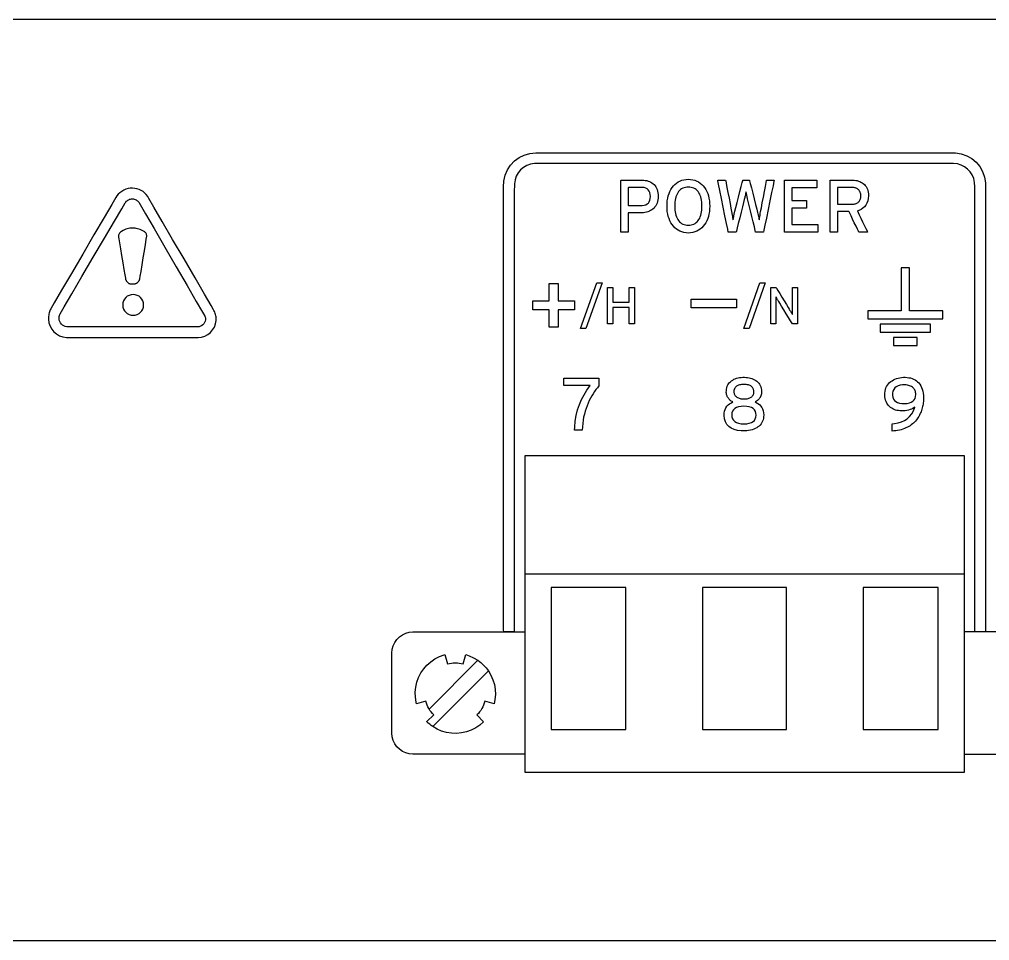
# Model space of a CAD drawing. Header units: inches. Extents: x 3.2 to 20.7, y 8 to 10.
# Drawn here: x 17.896 to 19.708, y 8.302 to 10.022 of the extents above; entities that cross this region are included whole.
import ezdxf

# ---------------------------------------------------------------- set-up
doc = ezdxf.new("R2010")
doc.units = ezdxf.units.IN
doc.header["$MEASUREMENT"] = 0

msp = doc.modelspace()

# ---------------------------------------------------------------- linework, layer by layer
for points in [[(3.2251, 10.0222), (3.2251, 8.3022), (20.675, 8.3022), (20.675, 10.0222), (3.2251, 10.0222)], [(19.3245, 9.625), (19.3245, 9.7221), (19.3851, 9.7221), (19.3851, 9.708), (19.3386, 9.708), (19.3386, 9.6839), (19.3656, 9.6839), (19.3656, 9.6698), (19.3386, 9.6698), (19.3386, 9.6391), (19.3872, 9.6391), (19.3872, 9.625), (19.3245, 9.625)], [(19.5578, 9.4783), (19.5578, 9.5583), (19.5428, 9.5583), (19.5428, 9.4783), (19.4805, 9.4783), (19.4805, 9.4633), (19.5428, 9.4633), (19.5578, 9.4633), (19.6201, 9.4633), (19.6201, 9.4783), (19.5578, 9.4783)], [(18.9018, 9.48), (18.9018, 9.4475), (18.8852, 9.4475), (18.8852, 9.48), (18.8546, 9.48), (18.8546, 9.4966), (18.8852, 9.4966), (18.8852, 9.529), (18.9018, 9.529), (18.9018, 9.4966), (18.9325, 9.4966), (18.9325, 9.48), (18.9018, 9.48)], [(18.9538, 9.4451), (18.9438, 9.4451), (18.9741, 9.5306), (18.9841, 9.5306), (18.9538, 9.4451)], [(19.0344, 9.4538), (19.0344, 9.4843), (19.004, 9.4843), (19.004, 9.4538), (18.9942, 9.4538), (18.9942, 9.5218), (19.004, 9.5218), (19.004, 9.4943), (19.0344, 9.4943), (19.0344, 9.5218), (19.0443, 9.5218), (19.0443, 9.4538), (19.0344, 9.4538)], [(19.2585, 9.4451), (19.2485, 9.4451), (19.2787, 9.5306), (19.2887, 9.5306), (19.2585, 9.4451)], [(19.1502, 9.484), (19.1502, 9.4999), (19.2352, 9.4999), (19.2352, 9.484), (19.1502, 9.484)], [(19.5034, 9.4382), (19.5972, 9.4382), (19.5972, 9.4532), (19.5034, 9.4532), (19.5034, 9.4382)], [(19.5284, 9.4133), (19.5723, 9.4133), (19.5723, 9.4283), (19.5284, 9.4283), (19.5284, 9.4133)], [(19.6606, 9.2075), (18.8394, 9.2075), (18.8394, 8.617), (19.6606, 8.617), (19.6606, 9.2075)], [(18.8394, 8.987), (19.6606, 8.987)], [(18.8394, 8.987), (19.6606, 8.987)], [(18.8886, 8.9615), (18.8886, 8.6964), (19.0282, 8.6964), (19.0282, 8.9615), (18.8886, 8.9615)], [(19.1717, 8.9615), (19.1717, 8.6964), (19.3282, 8.6964), (19.3282, 8.9615), (19.1717, 8.9615)], [(19.4717, 8.9615), (19.4717, 8.6964), (19.6114, 8.6964), (19.6114, 8.9615), (19.4717, 8.9615)], [(18.8394, 8.6502), (18.6307, 8.6502), (18.6238, 8.6508), (18.6172, 8.6526), (18.611, 8.6555), (18.6054, 8.6595), (18.6005, 8.6643), (18.5966, 8.6699), (18.5937, 8.6761), (18.5919, 8.6828), (18.5913, 8.6896), (18.5913, 8.8392), (18.5919, 8.8461), (18.5937, 8.8527), (18.5966, 8.8589), (18.6005, 8.8645), (18.6054, 8.8694), (18.611, 8.8733), (18.6172, 8.8762), (18.6238, 8.878), (18.6307, 8.8786), (18.8394, 8.8786)], [(19.6606, 8.6502), (19.8693, 8.6502), (19.8761, 8.6508), (19.8827, 8.6526), (19.889, 8.6555), (19.8946, 8.6595), (19.8994, 8.6643), (19.9034, 8.6699), (19.9063, 8.6761), (19.9081, 8.6828), (19.9087, 8.6896), (19.9087, 8.8392), (19.9081, 8.8461), (19.9063, 8.8527), (19.9034, 8.8589), (19.8994, 8.8645), (19.8946, 8.8694), (19.889, 8.8733), (19.8827, 8.8762), (19.8761, 8.878), (19.8693, 8.8786), (19.6606, 8.8786)], [(18.7716, 8.8061), (18.7764, 8.798), (18.7801, 8.7894), (18.7828, 8.7803), (18.7843, 8.771), (18.7846, 8.7616), (18.7837, 8.7522), (18.7821, 8.7445), (18.765, 8.7491), (18.7639, 8.7455), (18.7626, 8.742), (18.761, 8.7386), (18.7593, 8.7353), (18.7573, 8.7321), (18.7551, 8.7291), (18.7528, 8.7262), (18.7502, 8.7235), (18.7627, 8.7109), (18.7557, 8.7047), (18.7479, 8.6994), (18.7395, 8.6951), (18.7306, 8.692), (18.7214, 8.6899), (18.712, 8.6891), (18.7026, 8.6894), (18.6933, 8.6909), (18.6843, 8.6935), (18.6757, 8.6973), (18.6676, 8.7021), (18.6648, 8.7041), (18.662, 8.7063), (18.6594, 8.7085), (18.6569, 8.7109), (18.6569, 8.711), (18.6694, 8.7235), (18.6669, 8.7262), (18.6645, 8.7291), (18.6624, 8.7321), (18.6604, 8.7353), (18.6586, 8.7386), (18.6571, 8.742), (18.6558, 8.7455), (18.6547, 8.749), (18.6376, 8.7445), (18.6369, 8.7473), (18.6354, 8.7566), (18.635, 8.766), (18.6359, 8.7754), (18.638, 8.7846), (18.6412, 8.7935), (18.6454, 8.8019), (18.6507, 8.8097), (18.6569, 8.8167), (18.664, 8.823), (18.6718, 8.8282), (18.6802, 8.8325), (18.689, 8.8357), (18.6905, 8.8361), (18.6951, 8.819), (18.6987, 8.8198), (18.7024, 8.8204), (18.7061, 8.8208), (18.7098, 8.8209), (18.7136, 8.8208), (18.7173, 8.8204), (18.721, 8.8198), (18.7246, 8.819), (18.7292, 8.8361), (18.7354, 8.8341), (18.744, 8.8304), (18.7521, 8.8256), (18.7549, 8.8235), (18.7576, 8.8214), (18.7602, 8.8191), (18.7627, 8.8167), (18.7651, 8.8142), (18.7674, 8.8116), (18.7695, 8.8089), (18.7716, 8.8061)], [(18.6609, 8.7344), (18.7521, 8.8256)], [(18.7716, 8.8061), (18.6676, 8.7021)]]:
    msp.add_lwpolyline(points)
for points in [[(19.7, 8.8786), (19.6993, 8.8786), (19.6973, 8.8786), (19.6945, 8.8786), (19.6912, 8.8786), (19.6877, 8.8786), (19.6846, 8.8786), (19.682, 8.8786), (19.6804, 8.8786), (19.68, 8.8822), (19.68, 8.9318), (19.68, 9.0275), (19.68, 9.154), (19.68, 9.2958), (19.68, 9.4377), (19.68, 9.5641), (19.68, 9.6599), (19.68, 9.7094), (19.6797, 9.718), (19.6781, 9.7252), (19.6753, 9.7318), (19.6715, 9.7378), (19.6666, 9.7429), (19.6609, 9.7471), (19.6545, 9.7503), (19.6475, 9.7523), (19.64, 9.753), (19.6113, 9.753), (19.5346, 9.753), (19.4244, 9.753), (19.295, 9.753), (19.1608, 9.753), (19.0361, 9.753), (18.9355, 9.753), (18.8732, 9.753), (18.8575, 9.7529), (18.8502, 9.7518), (18.8434, 9.7494), (18.8372, 9.7458), (18.8318, 9.7413), (18.8272, 9.7359), (18.8237, 9.7297), (18.8213, 9.7229), (18.8201, 9.7155), (18.82, 9.699), (18.82, 9.6323), (18.82, 9.5246), (18.82, 9.3913), (18.82, 9.2478), (18.82, 9.1093), (18.82, 8.9914), (18.82, 8.9094), (18.82, 8.8786), (18.8193, 8.8786), (18.8173, 8.8786), (18.8145, 8.8786), (18.8112, 8.8786), (18.8078, 8.8786), (18.8046, 8.8786), (18.802, 8.8786), (18.8004, 8.8786), (18.8, 8.8822), (18.8, 8.9318), (18.8, 9.0275), (18.8, 9.154), (18.8, 9.2958), (18.8, 9.4377), (18.8, 9.5641), (18.8, 9.6599), (18.8, 9.7094), (18.8005, 9.7205), (18.8029, 9.7313), (18.8071, 9.7412), (18.8129, 9.7501), (18.8202, 9.7579), (18.8288, 9.7642), (18.8384, 9.769), (18.8489, 9.772), (18.8601, 9.773), (18.8888, 9.773), (18.9655, 9.773), (19.0757, 9.773), (19.2051, 9.773), (19.3393, 9.773), (19.4639, 9.773), (19.5646, 9.773), (19.6269, 9.773), (19.6438, 9.7729), (19.6548, 9.7712), (19.665, 9.7676), (19.6743, 9.7623), (19.6824, 9.7554), (19.6893, 9.7473), (19.6946, 9.738), (19.6982, 9.7278), (19.6999, 9.7168), (19.7, 9.699), (19.7, 9.6323), (19.7, 9.5246), (19.7, 9.3913), (19.7, 9.2478), (19.7, 9.1093), (19.7, 8.9914), (19.7, 8.9094)], [(19.0886, 9.6917), (19.0885, 9.6883), (19.0881, 9.6851), (19.0875, 9.6821), (19.0866, 9.6793), (19.0856, 9.6767), (19.0843, 9.6743), (19.0827, 9.672), (19.081, 9.67), (19.079, 9.6682), (19.0769, 9.6666), (19.0746, 9.6652), (19.0722, 9.664), (19.0696, 9.663), (19.0669, 9.6622), (19.064, 9.6617), (19.061, 9.6613), (19.0578, 9.6612), (19.0567, 9.6612), (19.0544, 9.6612), (19.0509, 9.6612), (19.0468, 9.6612), (19.0425, 9.6612), (19.0385, 9.6612), (19.0352, 9.6612), (19.0332, 9.6612), (19.0328, 9.661), (19.0328, 9.6588), (19.0328, 9.6546), (19.0328, 9.649), (19.0328, 9.6427), (19.0328, 9.6365), (19.0328, 9.631), (19.0328, 9.627), (19.0328, 9.625), (19.0325, 9.625), (19.0313, 9.625), (19.0294, 9.625), (19.0271, 9.625), (19.0247, 9.625), (19.0224, 9.625), (19.0205, 9.625), (19.0193, 9.625), (19.019, 9.6252), (19.019, 9.6303), (19.019, 9.6412), (19.019, 9.6559), (19.019, 9.6726), (19.019, 9.6894), (19.019, 9.7044), (19.019, 9.7158), (19.019, 9.7217), (19.0197, 9.7221), (19.0229, 9.7221), (19.0281, 9.7221), (19.0345, 9.7221), (19.0413, 9.7221), (19.0479, 9.7221), (19.0534, 9.7221), (19.0572, 9.7221), (19.0587, 9.7221), (19.0617, 9.722), (19.0646, 9.7217), (19.0674, 9.7212), (19.07, 9.7204), (19.0725, 9.7195), (19.0748, 9.7183), (19.0771, 9.717), (19.0791, 9.7154), (19.0811, 9.7137), (19.0828, 9.7116), (19.0843, 9.7094), (19.0856, 9.707), (19.0867, 9.7044), (19.0875, 9.7015), (19.0881, 9.6985), (19.0885, 9.6952)], [(19.1849, 9.6736), (19.1847, 9.6684), (19.1843, 9.6635), (19.1835, 9.6588), (19.1825, 9.6544), (19.1812, 9.6502), (19.1796, 9.6463), (19.1777, 9.6426), (19.1755, 9.6392), (19.173, 9.636), (19.1702, 9.6331), (19.1673, 9.6306), (19.1641, 9.6285), (19.1607, 9.6267), (19.1571, 9.6253), (19.1533, 9.6243), (19.1492, 9.6237), (19.145, 9.6234), (19.1407, 9.6237), (19.1367, 9.6243), (19.1329, 9.6253), (19.1294, 9.6267), (19.126, 9.6285), (19.1229, 9.6306), (19.12, 9.6331), (19.1173, 9.636), (19.1148, 9.6392), (19.1126, 9.6426), (19.1107, 9.6463), (19.109, 9.6502), (19.1076, 9.6544), (19.1066, 9.6588), (19.1058, 9.6635), (19.1053, 9.6684), (19.1052, 9.6736), (19.1053, 9.6788), (19.1058, 9.6837), (19.1066, 9.6884), (19.1076, 9.6928), (19.109, 9.697), (19.1107, 9.701), (19.1126, 9.7047), (19.1148, 9.7082), (19.1173, 9.7114), (19.12, 9.7142), (19.1229, 9.7167), (19.126, 9.7188), (19.1294, 9.7205), (19.1329, 9.7218), (19.1367, 9.7228), (19.1407, 9.7235), (19.145, 9.7237), (19.1492, 9.7235), (19.1533, 9.7228), (19.1571, 9.7218), (19.1607, 9.7205), (19.1641, 9.7188), (19.1673, 9.7167), (19.1702, 9.7142), (19.173, 9.7114), (19.1755, 9.7082), (19.1777, 9.7047), (19.1796, 9.701), (19.1812, 9.697), (19.1825, 9.6928), (19.1835, 9.6884), (19.1843, 9.6837), (19.1847, 9.6788)], [(19.2854, 9.625), (19.2849, 9.625), (19.2835, 9.625), (19.2815, 9.625), (19.2791, 9.625), (19.2766, 9.625), (19.2742, 9.625), (19.2723, 9.625), (19.271, 9.625), (19.2707, 9.6251), (19.2699, 9.6282), (19.2683, 9.6349), (19.2661, 9.644), (19.2636, 9.6544), (19.2611, 9.665), (19.2587, 9.6747), (19.2569, 9.6824), (19.2558, 9.687), (19.2554, 9.6884), (19.2551, 9.69), (19.2547, 9.6916), (19.2544, 9.6931), (19.254, 9.6946), (19.2537, 9.696), (19.2534, 9.6975), (19.2531, 9.6988), (19.2529, 9.7002), (19.2526, 9.6998), (19.2524, 9.6985), (19.2521, 9.6971), (19.2518, 9.6957), (19.2515, 9.6942), (19.2511, 9.6927), (19.2508, 9.6912), (19.2504, 9.6896), (19.2501, 9.688), (19.2496, 9.6861), (19.2482, 9.6806), (19.2461, 9.6723), (19.2436, 9.6623), (19.2409, 9.6516), (19.2383, 9.6414), (19.2361, 9.6328), (19.2347, 9.627), (19.2342, 9.625), (19.2336, 9.625), (19.2322, 9.625), (19.2301, 9.625), (19.2278, 9.625), (19.2253, 9.625), (19.223, 9.625), (19.2212, 9.625), (19.22, 9.625), (19.2196, 9.6252), (19.2186, 9.6304), (19.2164, 9.641), (19.2135, 9.6552), (19.2102, 9.6714), (19.2069, 9.6878), (19.2039, 9.7027), (19.2015, 9.7144), (19.2001, 9.7211), (19.2, 9.7221), (19.201, 9.7221), (19.2027, 9.7221), (19.205, 9.7221), (19.2075, 9.7221), (19.2099, 9.7221), (19.2121, 9.7221), (19.2137, 9.7221), (19.2146, 9.7221), (19.2148, 9.7211), (19.2157, 9.7162), (19.2172, 9.7085), (19.2191, 9.6988), (19.221, 9.6884), (19.223, 9.6783), (19.2246, 9.6696), (19.2258, 9.6634), (19.2263, 9.6607), (19.2265, 9.6595), (19.2268, 9.6581), (19.2271, 9.6566), (19.2273, 9.6552), (19.2276, 9.6538), (19.2278, 9.6523), (19.228, 9.6508), (19.2283, 9.6493), (19.2285, 9.6481), (19.2288, 9.6496), (19.2291, 9.6511), (19.2294, 9.6525), (19.2297, 9.654), (19.23, 9.6554), (19.2303, 9.6568), (19.2306, 9.6582), (19.2309, 9.6596), (19.2312, 9.6608), (19.232, 9.6643), (19.2338, 9.6712), (19.2361, 9.6803), (19.2387, 9.6905), (19.2413, 9.7009), (19.2437, 9.7103), (19.2455, 9.7175), (19.2466, 9.7216), (19.2468, 9.7221), (19.2477, 9.7221), (19.2492, 9.7221), (19.2511, 9.7221), (19.2532, 9.7221), (19.2553, 9.7221), (19.2571, 9.7221), (19.2585, 9.7221), (19.2591, 9.7221), (19.2595, 9.7209), (19.2608, 9.7157), (19.2628, 9.7076), (19.2653, 9.6977), (19.268, 9.687), (19.2706, 9.6767), (19.2728, 9.6679), (19.2744, 9.6617), (19.275, 9.6592), (19.2753, 9.6581), (19.2755, 9.6569), (19.2758, 9.6557), (19.2761, 9.6545), (19.2764, 9.6532), (19.2766, 9.6519), (19.2769, 9.6505), (19.2771, 9.6492), (19.2774, 9.6482), (19.2777, 9.6497), (19.2779, 9.6511), (19.2782, 9.6525), (19.2784, 9.6538), (19.2787, 9.6551), (19.2789, 9.6564), (19.279, 9.6575), (19.2792, 9.6587), (19.2794, 9.6597), (19.2801, 9.6635), (19.2814, 9.6706), (19.2832, 9.68), (19.2852, 9.6905), (19.2872, 9.701), (19.2889, 9.7105), (19.2903, 9.7178), (19.291, 9.7217), (19.2913, 9.7221), (19.2923, 9.7221), (19.2941, 9.7221), (19.2963, 9.7221), (19.2986, 9.7221), (19.301, 9.7221), (19.303, 9.7221), (19.3046, 9.7221), (19.3053, 9.7221), (19.3048, 9.7199), (19.3032, 9.7117), (19.3006, 9.699), (19.2974, 9.6835), (19.294, 9.667), (19.2908, 9.6512), (19.288, 9.6378), (19.2861, 9.6285)], [(19.4814, 9.6931), (19.481, 9.6879), (19.4802, 9.6833), (19.4787, 9.6791), (19.4768, 9.6754), (19.4743, 9.6722), (19.4712, 9.6695), (19.4677, 9.6673), (19.4636, 9.6655), (19.4608, 9.6645), (19.462, 9.662), (19.4642, 9.6574), (19.4672, 9.6513), (19.4704, 9.6445), (19.4737, 9.6378), (19.4766, 9.6318), (19.4788, 9.6273), (19.4798, 9.6251), (19.4796, 9.625), (19.4782, 9.625), (19.4761, 9.625), (19.4734, 9.625), (19.4706, 9.625), (19.4679, 9.625), (19.4656, 9.625), (19.4641, 9.625), (19.4636, 9.625), (19.4628, 9.6266), (19.4609, 9.6306), (19.4582, 9.6362), (19.455, 9.6427), (19.4518, 9.6493), (19.4489, 9.6554), (19.4465, 9.6602), (19.4452, 9.663), (19.4448, 9.6634), (19.4434, 9.6634), (19.4408, 9.6634), (19.4375, 9.6634), (19.4338, 9.6634), (19.4302, 9.6634), (19.4271, 9.6634), (19.4248, 9.6634), (19.4237, 9.6634), (19.4237, 9.6625), (19.4237, 9.659), (19.4237, 9.6538), (19.4237, 9.6475), (19.4237, 9.6409), (19.4237, 9.6346), (19.4237, 9.6294), (19.4237, 9.6259), (19.4237, 9.625), (19.423, 9.625), (19.4215, 9.625), (19.4194, 9.625), (19.4171, 9.625), (19.4147, 9.625), (19.4126, 9.625), (19.4109, 9.625), (19.41, 9.625), (19.4099, 9.6261), (19.4099, 9.6332), (19.4099, 9.6453), (19.4099, 9.6607), (19.4099, 9.6774), (19.4099, 9.6937), (19.4099, 9.7078), (19.4099, 9.7179), (19.4099, 9.7221), (19.4111, 9.7221), (19.415, 9.7221), (19.4208, 9.7221), (19.4276, 9.7221), (19.4347, 9.7221), (19.4414, 9.7221), (19.4469, 9.7221), (19.4503, 9.7221), (19.4519, 9.7221), (19.4548, 9.722), (19.4576, 9.7217), (19.4602, 9.7212), (19.4628, 9.7205), (19.4652, 9.7196), (19.4675, 9.7185), (19.4697, 9.7172), (19.4718, 9.7158), (19.4738, 9.7141), (19.4755, 9.7123), (19.4771, 9.7102), (19.4784, 9.7079), (19.4794, 9.7053), (19.4803, 9.7026), (19.4809, 9.6996), (19.4813, 9.6965)], [(18.2582, 9.4799), (18.2535, 9.4879), (18.2413, 9.509), (18.2237, 9.5394), (18.2031, 9.5749), (18.1818, 9.6115), (18.1623, 9.6452), (18.1468, 9.6719), (18.1376, 9.6877), (18.1352, 9.6918), (18.1327, 9.695), (18.1298, 9.698), (18.1266, 9.7006), (18.123, 9.7028), (18.1192, 9.7046), (18.1152, 9.706), (18.1112, 9.7068), (18.1071, 9.7072), (18.1028, 9.707), (18.0985, 9.7062), (18.0943, 9.705), (18.0904, 9.7033), (18.0867, 9.7012), (18.0833, 9.6987), (18.0802, 9.6958), (18.0776, 9.6926), (18.0756, 9.6894), (18.0682, 9.6767), (18.0538, 9.6522), (18.0349, 9.6199), (18.0138, 9.5838), (17.9928, 9.548), (17.9743, 9.5164), (17.9606, 9.493), (17.9541, 9.4819), (17.9532, 9.48), (17.9524, 9.4781), (17.9517, 9.4761), (17.9511, 9.4741), (17.9506, 9.472), (17.9503, 9.4699), (17.95, 9.4677), (17.9498, 9.4656), (17.9498, 9.4625), (17.9508, 9.4559), (17.9529, 9.4497), (17.956, 9.4441), (17.9601, 9.4391), (17.9651, 9.4349), (17.9706, 9.4316), (17.9768, 9.4293), (17.9833, 9.4283), (17.9898, 9.4282), (18.0096, 9.4282), (18.0417, 9.4282), (18.0812, 9.4282), (18.1236, 9.4282), (18.1642, 9.4282), (18.1983, 9.4282), (18.2213, 9.4282), (18.2294, 9.4282), (18.2358, 9.429), (18.2419, 9.4309), (18.2475, 9.4339), (18.2524, 9.4378), (18.2566, 9.4425), (18.2599, 9.4479), (18.2622, 9.4538), (18.2634, 9.4601), (18.2634, 9.4643), (18.2632, 9.4667), (18.2628, 9.4689), (18.2622, 9.4712), (18.2615, 9.4733), (18.2607, 9.4753), (18.2598, 9.477), (18.259, 9.4786)], [(19.0742, 9.6917), (19.0739, 9.6955), (19.0731, 9.6988), (19.0719, 9.7017), (19.0702, 9.704), (19.068, 9.7058), (19.0654, 9.7072), (19.0624, 9.7081), (19.0589, 9.7084), (19.0574, 9.7085), (19.055, 9.7085), (19.0513, 9.7085), (19.0468, 9.7085), (19.0422, 9.7085), (19.038, 9.7085), (19.0348, 9.7085), (19.033, 9.7085), (19.0328, 9.7079), (19.0328, 9.7051), (19.0328, 9.7005), (19.0328, 9.6947), (19.0328, 9.6886), (19.0328, 9.6829), (19.0328, 9.6782), (19.0328, 9.6754), (19.033, 9.6749), (19.0348, 9.6749), (19.038, 9.6749), (19.0422, 9.6749), (19.0468, 9.6749), (19.0513, 9.6749), (19.055, 9.6749), (19.0574, 9.6749), (19.0589, 9.6749), (19.0625, 9.6753), (19.0656, 9.6762), (19.0682, 9.6776), (19.0704, 9.6794), (19.0721, 9.6818), (19.0733, 9.6846), (19.074, 9.6879)], [(19.1705, 9.6736), (19.1705, 9.6774), (19.1702, 9.681), (19.1697, 9.6845), (19.1691, 9.6877), (19.1683, 9.6907), (19.1673, 9.6935), (19.1662, 9.6962), (19.1648, 9.6986), (19.1633, 9.7008), (19.1616, 9.7028), (19.1597, 9.7044), (19.1577, 9.7059), (19.1555, 9.707), (19.1531, 9.708), (19.1506, 9.7086), (19.1479, 9.709), (19.145, 9.7092), (19.1421, 9.709), (19.1395, 9.7086), (19.137, 9.708), (19.1346, 9.707), (19.1325, 9.7059), (19.1304, 9.7044), (19.1286, 9.7028), (19.1269, 9.7008), (19.1254, 9.6986), (19.124, 9.6962), (19.1228, 9.6935), (19.1218, 9.6907), (19.121, 9.6877), (19.1204, 9.6845), (19.1199, 9.681), (19.1196, 9.6774), (19.1195, 9.6736), (19.1196, 9.6698), (19.1199, 9.6662), (19.1204, 9.6629), (19.121, 9.6597), (19.1218, 9.6567), (19.1228, 9.6539), (19.124, 9.6512), (19.1254, 9.6488), (19.1269, 9.6466), (19.1286, 9.6445), (19.1304, 9.6428), (19.1325, 9.6413), (19.1346, 9.6401), (19.137, 9.6391), (19.1395, 9.6385), (19.1421, 9.638), (19.145, 9.6379), (19.1479, 9.638), (19.1506, 9.6385), (19.1531, 9.6391), (19.1555, 9.6401), (19.1577, 9.6413), (19.1597, 9.6428), (19.1616, 9.6445), (19.1633, 9.6466), (19.1648, 9.6488), (19.1662, 9.6512), (19.1673, 9.6539), (19.1683, 9.6567), (19.1691, 9.6597), (19.1697, 9.6629), (19.1702, 9.6662), (19.1705, 9.6698)], [(19.4672, 9.6927), (19.4671, 9.6945), (19.4669, 9.6962), (19.4666, 9.6977), (19.4661, 9.6992), (19.4656, 9.7006), (19.4649, 9.7018), (19.4641, 9.7029), (19.4633, 9.704), (19.4622, 9.7049), (19.4611, 9.7057), (19.4599, 9.7065), (19.4587, 9.7071), (19.4573, 9.7076), (19.4558, 9.708), (19.4543, 9.7083), (19.4526, 9.7084), (19.4511, 9.7085), (19.4498, 9.7085), (19.4467, 9.7085), (19.4425, 9.7085), (19.4378, 9.7085), (19.433, 9.7085), (19.4287, 9.7085), (19.4254, 9.7085), (19.4238, 9.7085), (19.4237, 9.7078), (19.4237, 9.7051), (19.4237, 9.7008), (19.4237, 9.6956), (19.4237, 9.69), (19.4237, 9.6848), (19.4237, 9.6805), (19.4237, 9.6777), (19.4238, 9.6771), (19.4254, 9.6771), (19.4287, 9.6771), (19.433, 9.6771), (19.4378, 9.6771), (19.4425, 9.6771), (19.4467, 9.6771), (19.4498, 9.6771), (19.4511, 9.6771), (19.4526, 9.6771), (19.4542, 9.6773), (19.4557, 9.6776), (19.4572, 9.6779), (19.4586, 9.6784), (19.4598, 9.679), (19.461, 9.6797), (19.4621, 9.6805), (19.4631, 9.6814), (19.4641, 9.6824), (19.4649, 9.6835), (19.4655, 9.6848), (19.4661, 9.6861), (19.4665, 9.6876), (19.4669, 9.6892), (19.4671, 9.6909)], [(18.2287, 9.4482), (18.2195, 9.4482), (18.195, 9.4482), (18.16, 9.4482), (18.1189, 9.4482), (18.0766, 9.4482), (18.0377, 9.4482), (18.0067, 9.4482), (17.9885, 9.4482), (17.9843, 9.4483), (17.9814, 9.4488), (17.9788, 9.4499), (17.9763, 9.4514), (17.9742, 9.4533), (17.9724, 9.4555), (17.971, 9.4581), (17.9701, 9.4608), (17.9698, 9.4637), (17.9698, 9.4649), (17.9699, 9.4659), (17.97, 9.4669), (17.9702, 9.4679), (17.9704, 9.4689), (17.9706, 9.4698), (17.9709, 9.4707), (17.9712, 9.4714), (17.9719, 9.4728), (17.9794, 9.4855), (17.9937, 9.5099), (18.0125, 9.5421), (18.0336, 9.5781), (18.0546, 9.6139), (18.073, 9.6454), (18.0867, 9.6687), (18.0932, 9.6799), (18.0942, 9.6813), (18.0953, 9.6826), (18.0966, 9.6837), (18.0981, 9.6848), (18.0998, 9.6856), (18.1015, 9.6863), (18.1033, 9.6868), (18.1052, 9.6871), (18.107, 9.6872), (18.1086, 9.687), (18.1102, 9.6866), (18.1119, 9.686), (18.1135, 9.6852), (18.115, 9.6842), (18.1164, 9.6832), (18.1176, 9.682), (18.1186, 9.6807), (18.1209, 9.6766), (18.131, 9.6594), (18.1471, 9.6316), (18.167, 9.5972), (18.1883, 9.5604), (18.2088, 9.5252), (18.2259, 9.4956), (18.2375, 9.4757), (18.2412, 9.4692), (18.2417, 9.4685), (18.2421, 9.4677), (18.2425, 9.4669), (18.2428, 9.4661), (18.2431, 9.4653), (18.2433, 9.4645), (18.2434, 9.4638), (18.2435, 9.4632), (18.2434, 9.4614), (18.2428, 9.4585), (18.2416, 9.456), (18.2401, 9.4538), (18.2381, 9.4518), (18.236, 9.4503), (18.2336, 9.4492), (18.2311, 9.4484)], [(18.1286, 9.6264), (18.1263, 9.6277), (18.1239, 9.6289), (18.1214, 9.6299), (18.1189, 9.6308), (18.1164, 9.6315), (18.114, 9.6321), (18.1116, 9.6325), (18.1092, 9.6327), (18.1068, 9.6327), (18.1043, 9.6326), (18.1019, 9.6323), (18.0995, 9.6318), (18.097, 9.6311), (18.0945, 9.6303), (18.0919, 9.6292), (18.0892, 9.6278), (18.0864, 9.6263), (18.0847, 9.6252), (18.0836, 9.6243), (18.0827, 9.6233), (18.0819, 9.6221), (18.0813, 9.6209), (18.0808, 9.6196), (18.0806, 9.6182), (18.0805, 9.6168), (18.0807, 9.6154), (18.0812, 9.6126), (18.0824, 9.6049), (18.0843, 9.594), (18.0865, 9.5811), (18.0887, 9.5677), (18.0908, 9.5553), (18.0925, 9.5453), (18.0936, 9.5391), (18.0939, 9.5375), (18.0941, 9.5367), (18.0944, 9.536), (18.0948, 9.5351), (18.0953, 9.5343), (18.0958, 9.5336), (18.0963, 9.5328), (18.0969, 9.5321), (18.0974, 9.5315), (18.098, 9.5309), (18.0987, 9.5304), (18.0995, 9.5299), (18.1003, 9.5294), (18.1011, 9.5291), (18.1019, 9.5288), (18.1028, 9.5286), (18.1037, 9.5285), (18.1046, 9.5284), (18.1048, 9.5284), (18.1053, 9.5284), (18.106, 9.5284), (18.1068, 9.5284), (18.1077, 9.5284), (18.1085, 9.5284), (18.1091, 9.5284), (18.1095, 9.5284), (18.1099, 9.5284), (18.1108, 9.5285), (18.1117, 9.5286), (18.1125, 9.5289), (18.1134, 9.5292), (18.1142, 9.5295), (18.1149, 9.53), (18.1157, 9.5305), (18.1164, 9.5311), (18.1166, 9.5313), (18.1167, 9.5314), (18.1168, 9.5315), (18.117, 9.5316), (18.1171, 9.5318), (18.1173, 9.532), (18.1174, 9.5321), (18.1175, 9.5322), (18.1176, 9.5322), (18.1181, 9.5328), (18.1186, 9.5333), (18.119, 9.5339), (18.1194, 9.5346), (18.1197, 9.5352), (18.12, 9.5359), (18.1202, 9.5366), (18.1204, 9.5373), (18.1205, 9.5381), (18.1213, 9.5428), (18.1228, 9.5518), (18.1247, 9.5637), (18.1269, 9.577), (18.1291, 9.5903), (18.1311, 9.6022), (18.1325, 9.6112), (18.1333, 9.6158), (18.1335, 9.6171), (18.1335, 9.6185), (18.1333, 9.6199), (18.1329, 9.6212), (18.1324, 9.6224), (18.1317, 9.6236), (18.1308, 9.6246), (18.1298, 9.6256)], [(19.3395, 9.4538), (19.3386, 9.4554), (19.336, 9.4595), (19.3323, 9.4655), (19.328, 9.4725), (19.3235, 9.4798), (19.3193, 9.4866), (19.3159, 9.4922), (19.3138, 9.4957), (19.3131, 9.4968), (19.3124, 9.4978), (19.3118, 9.4989), (19.3112, 9.4999), (19.3106, 9.5009), (19.3101, 9.5018), (19.3095, 9.5027), (19.309, 9.5036), (19.3085, 9.5045), (19.3083, 9.5039), (19.3083, 9.5023), (19.3083, 9.5006), (19.3083, 9.4988), (19.3084, 9.497), (19.3084, 9.4952), (19.3084, 9.4933), (19.3084, 9.4914), (19.3084, 9.4893), (19.3084, 9.4881), (19.3084, 9.4849), (19.3084, 9.4802), (19.3084, 9.4744), (19.3084, 9.4684), (19.3084, 9.4627), (19.3084, 9.4579), (19.3084, 9.4548), (19.3084, 9.4538), (19.308, 9.4538), (19.307, 9.4538), (19.3056, 9.4538), (19.304, 9.4538), (19.3023, 9.4538), (19.3009, 9.4538), (19.2997, 9.4538), (19.299, 9.4538), (19.2988, 9.4543), (19.2988, 9.4587), (19.2988, 9.4667), (19.2988, 9.4771), (19.2988, 9.4886), (19.2988, 9.5001), (19.2988, 9.5102), (19.2988, 9.5178), (19.2988, 9.5216), (19.299, 9.5218), (19.2999, 9.5218), (19.3012, 9.5218), (19.3028, 9.5218), (19.3045, 9.5218), (19.3061, 9.5218), (19.3076, 9.5218), (19.3085, 9.5218), (19.3089, 9.5218), (19.3098, 9.5203), (19.3123, 9.5163), (19.3158, 9.5104), (19.3199, 9.5036), (19.3242, 9.4965), (19.3282, 9.4899), (19.3314, 9.4845), (19.3335, 9.4811), (19.3342, 9.4799), (19.3349, 9.4787), (19.3356, 9.4774), (19.3363, 9.4763), (19.3369, 9.4751), (19.3376, 9.4741), (19.3381, 9.473), (19.3387, 9.472), (19.3392, 9.4711), (19.3394, 9.4716), (19.3394, 9.4733), (19.3394, 9.475), (19.3394, 9.4768), (19.3394, 9.4786), (19.3394, 9.4805), (19.3393, 9.4824), (19.3393, 9.4844), (19.3393, 9.4864), (19.3393, 9.4877), (19.3393, 9.4908), (19.3393, 9.4956), (19.3393, 9.5013), (19.3393, 9.5073), (19.3393, 9.513), (19.3393, 9.5177), (19.3393, 9.5209), (19.3393, 9.5218), (19.3398, 9.5218), (19.3408, 9.5218), (19.3422, 9.5218), (19.3438, 9.5218), (19.3454, 9.5218), (19.3469, 9.5218), (19.3481, 9.5218), (19.3488, 9.5218), (19.3489, 9.5213), (19.3489, 9.5169), (19.3489, 9.5089), (19.3489, 9.4985), (19.3489, 9.487), (19.3489, 9.4755), (19.3489, 9.4654), (19.3489, 9.4578), (19.3489, 9.454), (19.3487, 9.4538), (19.348, 9.4538), (19.3467, 9.4538), (19.3453, 9.4538), (19.3436, 9.4538), (19.3421, 9.4538), (19.3408, 9.4538), (19.3399, 9.4538)], [(18.1081, 9.5085), (18.1041, 9.5081), (18.1004, 9.507), (18.0971, 9.5052), (18.0942, 9.5028), (18.0919, 9.5), (18.0902, 9.4966), (18.0891, 9.4929), (18.0887, 9.4888), (18.0891, 9.4849), (18.0902, 9.4813), (18.0919, 9.4781), (18.0942, 9.4753), (18.0971, 9.473), (18.1004, 9.4713), (18.1041, 9.4703), (18.1081, 9.4699), (18.1121, 9.4703), (18.1158, 9.4713), (18.1191, 9.473), (18.122, 9.4753), (18.1243, 9.4781), (18.1261, 9.4813), (18.1272, 9.4849), (18.1275, 9.4888), (18.1272, 9.4929), (18.1261, 9.4966), (18.1243, 9.5), (18.122, 9.5028), (18.1191, 9.5052), (18.1158, 9.507), (18.1121, 9.5081)], [(18.9781, 9.3378), (18.9752, 9.3344), (18.9725, 9.3309), (18.9698, 9.3272), (18.9672, 9.3233), (18.9647, 9.3192), (18.9623, 9.3149), (18.9601, 9.3104), (18.9579, 9.3058), (18.9558, 9.3009), (18.9539, 9.2958), (18.9522, 9.2905), (18.9508, 9.2851), (18.9495, 9.2795), (18.9485, 9.2737), (18.9477, 9.2677), (18.9471, 9.2616), (18.9467, 9.2553), (18.9462, 9.2553), (18.9447, 9.2553), (18.9427, 9.2553), (18.9402, 9.2553), (18.9378, 9.2553), (18.9355, 9.2553), (18.9337, 9.2553), (18.9326, 9.2553), (18.9328, 9.261), (18.9339, 9.2721), (18.9358, 9.2828), (18.9383, 9.2931), (18.9416, 9.303), (18.9455, 9.3125), (18.9502, 9.3215), (18.9556, 9.3301), (18.9617, 9.3384), (18.9598, 9.3384), (18.9547, 9.3384), (18.9476, 9.3384), (18.9392, 9.3384), (18.9305, 9.3384), (18.9226, 9.3384), (18.9164, 9.3384), (18.9128, 9.3384), (18.9123, 9.3385), (18.9123, 9.3395), (18.9123, 9.3413), (18.9123, 9.3436), (18.9123, 9.346), (18.9123, 9.3484), (18.9123, 9.3505), (18.9123, 9.3519), (18.9123, 9.3525), (18.9148, 9.3525), (18.9215, 9.3525), (18.9311, 9.3525), (18.9423, 9.3525), (18.9538, 9.3525), (18.9644, 9.3525), (18.9727, 9.3525), (18.9774, 9.3525), (18.9781, 9.3523), (18.9781, 9.3512), (18.9781, 9.3494), (18.9781, 9.347), (18.9781, 9.3445), (18.9781, 9.342), (18.9781, 9.3398), (18.9781, 9.3383)], [(19.2858, 9.2836), (19.2856, 9.2804), (19.2852, 9.2773), (19.2846, 9.2745), (19.2836, 9.2718), (19.2824, 9.2693), (19.281, 9.267), (19.2793, 9.2649), (19.2773, 9.2629), (19.2751, 9.2612), (19.2727, 9.2595), (19.2701, 9.2581), (19.2673, 9.2569), (19.2643, 9.2559), (19.2611, 9.255), (19.2577, 9.2544), (19.2541, 9.254), (19.2503, 9.2538), (19.244, 9.2539), (19.2367, 9.2548), (19.2304, 9.2565), (19.225, 9.2589), (19.2205, 9.2621), (19.217, 9.2661), (19.2143, 9.2709), (19.2127, 9.2764), (19.2119, 9.2827), (19.212, 9.287), (19.2126, 9.2907), (19.2137, 9.2941), (19.2151, 9.2971), (19.2171, 9.2999), (19.2194, 9.3024), (19.2222, 9.3045), (19.2254, 9.3064), (19.2283, 9.3079), (19.2267, 9.3087), (19.2253, 9.3096), (19.224, 9.3105), (19.2227, 9.3115), (19.2217, 9.3125), (19.2207, 9.3136), (19.2198, 9.3148), (19.2191, 9.316), (19.2184, 9.3172), (19.2178, 9.3184), (19.2173, 9.3196), (19.2169, 9.3207), (19.2165, 9.3219), (19.2162, 9.323), (19.216, 9.3241), (19.2159, 9.3252), (19.2159, 9.3263), (19.216, 9.3288), (19.2163, 9.3318), (19.2169, 9.3346), (19.2177, 9.3373), (19.2188, 9.3397), (19.2202, 9.3419), (19.2218, 9.344), (19.2236, 9.3458), (19.2257, 9.3475), (19.2279, 9.3489), (19.2302, 9.3502), (19.2327, 9.3512), (19.2352, 9.3521), (19.2379, 9.3528), (19.2407, 9.3534), (19.2436, 9.3538), (19.2467, 9.354), (19.2498, 9.354), (19.2528, 9.3539), (19.2556, 9.3536), (19.2584, 9.3531), (19.2611, 9.3524), (19.2637, 9.3516), (19.2662, 9.3506), (19.2686, 9.3495), (19.2709, 9.3481), (19.273, 9.3466), (19.275, 9.3449), (19.2767, 9.343), (19.2782, 9.3409), (19.2794, 9.3386), (19.2804, 9.336), (19.2811, 9.3333), (19.2816, 9.3304), (19.2818, 9.3273), (19.2818, 9.3264), (19.2818, 9.3259), (19.2817, 9.3254), (19.2817, 9.3249), (19.2816, 9.3243), (19.2816, 9.3238), (19.2815, 9.3233), (19.2814, 9.3227), (19.2812, 9.3221), (19.2811, 9.3215), (19.2809, 9.3209), (19.2807, 9.3203), (19.2805, 9.3197), (19.2803, 9.319), (19.28, 9.3184), (19.2797, 9.3178), (19.2794, 9.3171), (19.2789, 9.3162), (19.2781, 9.315), (19.2773, 9.3138), (19.2763, 9.3127), (19.2751, 9.3116), (19.2739, 9.3106), (19.2726, 9.3097), (19.2711, 9.3088), (19.2696, 9.308), (19.2717, 9.3068), (19.2749, 9.3051), (19.2777, 9.303), (19.2801, 9.3006), (19.2821, 9.2979), (19.2837, 9.2949), (19.2848, 9.2914), (19.2855, 9.2877)], [(19.5843, 9.3153), (19.5843, 9.313), (19.5842, 9.3108), (19.584, 9.3085), (19.5837, 9.3062), (19.5834, 9.3039), (19.583, 9.3016), (19.5825, 9.2993), (19.582, 9.2969), (19.5814, 9.2945), (19.5806, 9.2922), (19.5798, 9.2898), (19.5788, 9.2875), (19.5777, 9.2852), (19.5766, 9.283), (19.5753, 9.2807), (19.5739, 9.2785), (19.5725, 9.2764), (19.5709, 9.2743), (19.5693, 9.2723), (19.5675, 9.2703), (19.5656, 9.2685), (19.5636, 9.2668), (19.5614, 9.2651), (19.5591, 9.2635), (19.5567, 9.2621), (19.5542, 9.2607), (19.5515, 9.2594), (19.5487, 9.2582), (19.5457, 9.2571), (19.5426, 9.2562), (19.5394, 9.2554), (19.536, 9.2548), (19.5325, 9.2543), (19.5288, 9.2539), (19.5259, 9.2537), (19.5259, 9.2545), (19.5259, 9.256), (19.5259, 9.258), (19.5259, 9.2603), (19.5259, 9.2626), (19.5259, 9.2647), (19.5259, 9.2664), (19.5259, 9.2673), (19.5299, 9.2677), (19.5369, 9.2688), (19.5432, 9.2706), (19.5489, 9.2733), (19.554, 9.2767), (19.5584, 9.2808), (19.5623, 9.2858), (19.5655, 9.2915), (19.5681, 9.298), (19.5666, 9.2976), (19.5644, 9.296), (19.5619, 9.2947), (19.5593, 9.2936), (19.5564, 9.2927), (19.5534, 9.292), (19.5501, 9.2915), (19.5467, 9.2913), (19.5432, 9.2912), (19.5403, 9.2914), (19.5375, 9.2917), (19.5347, 9.2922), (19.5321, 9.2929), (19.5296, 9.2939), (19.5272, 9.295), (19.5248, 9.2963), (19.5226, 9.2979), (19.5205, 9.2996), (19.5186, 9.3015), (19.517, 9.3037), (19.5155, 9.306), (19.5144, 9.3086), (19.5134, 9.3113), (19.5127, 9.3143), (19.5123, 9.3175), (19.5121, 9.3209), (19.5122, 9.3245), (19.5126, 9.3279), (19.5132, 9.3311), (19.5142, 9.3341), (19.5154, 9.3369), (19.5169, 9.3395), (19.5186, 9.3419), (19.5207, 9.344), (19.523, 9.346), (19.5255, 9.3477), (19.5281, 9.3493), (19.5308, 9.3506), (19.5337, 9.3517), (19.5367, 9.3526), (19.5399, 9.3533), (19.5432, 9.3537), (19.5467, 9.354), (19.5503, 9.354), (19.5537, 9.3538), (19.5569, 9.3533), (19.56, 9.3527), (19.563, 9.3517), (19.5658, 9.3506), (19.5685, 9.3492), (19.571, 9.3475), (19.5733, 9.3456), (19.5756, 9.3435), (19.5776, 9.341), (19.5793, 9.3382), (19.5808, 9.3352), (19.582, 9.3318), (19.583, 9.3281), (19.5837, 9.3241), (19.5841, 9.3198)], [(19.2676, 9.3264), (19.2675, 9.3278), (19.2673, 9.3291), (19.267, 9.3303), (19.2666, 9.3316), (19.2661, 9.3327), (19.2655, 9.3338), (19.2647, 9.3349), (19.2638, 9.3359), (19.2628, 9.3369), (19.2616, 9.3378), (19.2603, 9.3385), (19.2587, 9.3392), (19.2571, 9.3397), (19.2552, 9.3401), (19.2532, 9.3404), (19.251, 9.3406), (19.2487, 9.3407), (19.2464, 9.3407), (19.2443, 9.3405), (19.2423, 9.3402), (19.2405, 9.3398), (19.2388, 9.3393), (19.2373, 9.3387), (19.236, 9.338), (19.2348, 9.3372), (19.2338, 9.3362), (19.2329, 9.3353), (19.2322, 9.3343), (19.2315, 9.3332), (19.231, 9.332), (19.2306, 9.3309), (19.2303, 9.3296), (19.2301, 9.3283), (19.2301, 9.327), (19.2302, 9.3256), (19.2304, 9.3243), (19.2308, 9.323), (19.2313, 9.3218), (19.2319, 9.3207), (19.2327, 9.3196), (19.2336, 9.3187), (19.2347, 9.3177), (19.2358, 9.3168), (19.2371, 9.3161), (19.2385, 9.3154), (19.24, 9.3148), (19.2416, 9.3144), (19.2433, 9.314), (19.2451, 9.3137), (19.247, 9.3136), (19.249, 9.3135), (19.2511, 9.3136), (19.253, 9.3137), (19.2549, 9.314), (19.2566, 9.3144), (19.2582, 9.3149), (19.2597, 9.3155), (19.261, 9.3162), (19.2623, 9.317), (19.2634, 9.3178), (19.2643, 9.3187), (19.2652, 9.3197), (19.2659, 9.3207), (19.2665, 9.3217), (19.267, 9.3228), (19.2673, 9.324), (19.2675, 9.3252)], [(19.5699, 9.3221), (19.5698, 9.3239), (19.5696, 9.3256), (19.5692, 9.3272), (19.5686, 9.3288), (19.5679, 9.3303), (19.567, 9.3317), (19.566, 9.3331), (19.5648, 9.3344), (19.5634, 9.3356), (19.5619, 9.3366), (19.5602, 9.3376), (19.5584, 9.3383), (19.5564, 9.3389), (19.5542, 9.3394), (19.5519, 9.3397), (19.5494, 9.3399), (19.5453, 9.3398), (19.5406, 9.3391), (19.5367, 9.3379), (19.5333, 9.3363), (19.5306, 9.3341), (19.5286, 9.3314), (19.5272, 9.3281), (19.5264, 9.3244), (19.5264, 9.3203), (19.527, 9.3166), (19.5282, 9.3134), (19.5301, 9.3107), (19.5326, 9.3085), (19.5357, 9.3068), (19.5394, 9.3057), (19.5438, 9.3051), (19.5488, 9.3049), (19.5536, 9.3053), (19.5579, 9.3062), (19.5615, 9.3075), (19.5644, 9.3094), (19.5668, 9.3118), (19.5685, 9.3147), (19.5695, 9.3181)], [(19.2716, 9.2832), (19.2712, 9.287), (19.2702, 9.2904), (19.2684, 9.2932), (19.2659, 9.2955), (19.2627, 9.2974), (19.2587, 9.2987), (19.2541, 9.2995), (19.2487, 9.2998), (19.2434, 9.2995), (19.2388, 9.2987), (19.2349, 9.2975), (19.2318, 9.2957), (19.2293, 9.2935), (19.2275, 9.2908), (19.2265, 9.2876), (19.2261, 9.2839), (19.2265, 9.28), (19.2276, 9.2766), (19.2294, 9.2737), (19.2319, 9.2714), (19.2351, 9.2695), (19.239, 9.2682), (19.2436, 9.2673), (19.2488, 9.267), (19.2542, 9.2673), (19.2588, 9.2682), (19.2627, 9.2695), (19.2659, 9.2713), (19.2684, 9.2735), (19.2701, 9.2763), (19.2712, 9.2795)]]:
    msp.add_lwpolyline(points, close=True)

doc.saveas('drawing.dxf')
